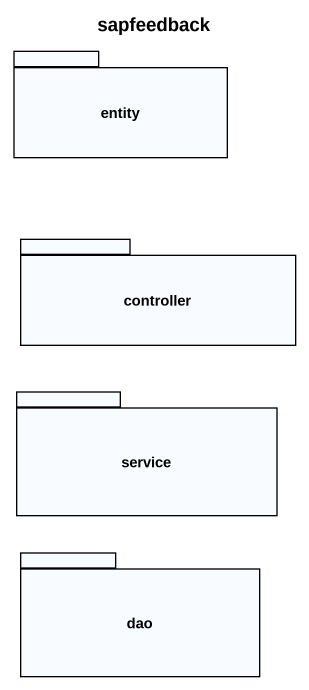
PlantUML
@startuml
title sapfeedback
package "entity" as entity_ {
}
package controller {
}
package service {
}
package dao {
}
@enduml
